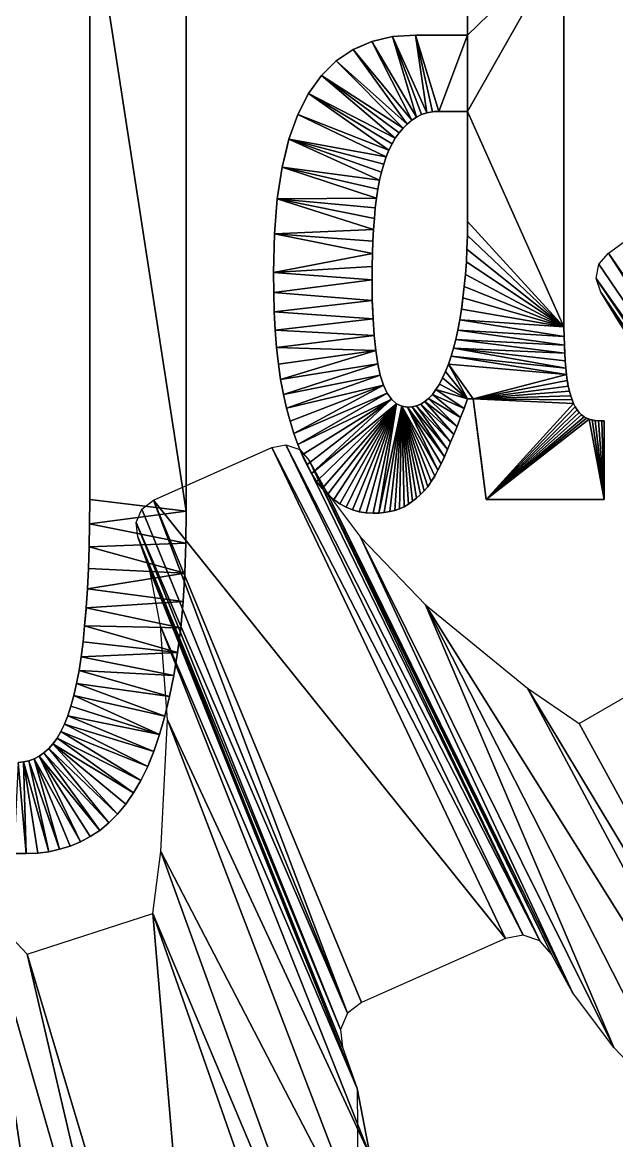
# Model space of a CAD drawing. Header units: inches. Extents: x 62 to 1153, y 3 to 780.
# Drawn here: x 101.18 to 105.18, y 9.23 to 16.75 of the extents above; entities that cross this region are included whole.
import ezdxf

# ---------------------------------------------------------------- set-up
doc = ezdxf.new("R2010")
doc.units = ezdxf.units.IN
doc.header["$MEASUREMENT"] = 0
doc.layers.add('Base', color=3, linetype='Continuous')
doc.layers.add('Main_Gear', color=4, linetype='Continuous')

msp = doc.modelspace()

# ---------------------------------------------------------------- linework, layer by layer
at = {"layer": 'Base'}
for points in [[(102.285, 18.8475, -43), (101.637, 17.6635, -43), (102.285, 13.4655, -43)], [(102.285, 13.4655, -43), (102.285, 13.4655, -44), (102.285, 18.8475, -43)], [(102.285, 18.8475, -44), (102.285, 18.8475, -43), (102.285, 13.4655, -44)], [(101.637, 13.5445, -43), (102.285, 13.4655, -43), (101.637, 17.6635, -43)], [(101.637, 17.6635, -44), (101.637, 13.5445, -43), (101.637, 17.6635, -43)], [(101.637, 17.6635, -44), (101.637, 13.5445, -44), (101.637, 13.5445, -43)], [(104.178, 17.3035, -43), (104.178, 16.6655, -43), (104.826, 17.2935, -43)], [(104.178, 17.3035, -44), (104.178, 16.6655, -44), (104.178, 16.6655, -43)], [(104.178, 16.6655, -43), (104.178, 17.3035, -43), (104.178, 17.3035, -44)], [(104.178, 16.1525, -43), (104.826, 17.2935, -43), (104.178, 16.6655, -43)], [(104.826, 17.2935, -43), (104.178, 16.1525, -43), (104.826, 14.7035, -43)], [(104.826, 17.2935, -44), (104.826, 17.2935, -43), (104.826, 14.7035, -44)], [(104.826, 14.7035, -43), (104.826, 14.7035, -44), (104.826, 17.2935, -43)], [(103.535, 16.6225, -43), (103.408, 16.5675, -43), (103.802, 16.0935, -43)], [(103.535, 16.6225, -43), (103.443, 16.5826, -44), (103.408, 16.5675, -43)], [(103.535, 16.6225, -43), (103.535, 16.6225, -44), (103.443, 16.5826, -44)], [(103.674, 16.6555, -43), (103.535, 16.6225, -43), (103.834, 16.1145, -43)], [(103.535, 16.6225, -44), (103.535, 16.6225, -43), (103.674, 16.6555, -43)], [(103.535, 16.6225, -44), (103.674, 16.6555, -43), (103.674, 16.6555, -44)], [(103.802, 16.0935, -43), (103.834, 16.1145, -43), (103.535, 16.6225, -43)], [(103.828, 16.6655, -43), (103.674, 16.6555, -43), (103.905, 16.1435, -43)], [(103.674, 16.6555, -44), (103.674, 16.6555, -43), (103.828, 16.6655, -43)], [(103.674, 16.6555, -44), (103.828, 16.6655, -43), (103.828, 16.6655, -44)], [(103.868, 16.1315, -43), (103.905, 16.1435, -43), (103.674, 16.6555, -43)], [(103.834, 16.1145, -43), (103.868, 16.1315, -43), (103.674, 16.6555, -43)], [(103.943, 16.1505, -43), (103.828, 16.6655, -43), (103.905, 16.1435, -43)], [(103.828, 16.6655, -43), (103.984, 16.1525, -43), (104.178, 16.6655, -43)], [(103.984, 16.1525, -43), (103.828, 16.6655, -43), (103.943, 16.1505, -43)], [(103.828, 16.6655, -44), (103.828, 16.6655, -43), (104.178, 16.6655, -44)], [(103.828, 16.6655, -43), (104.178, 16.6655, -43), (104.178, 16.6655, -44)], [(104.178, 16.1525, -43), (104.178, 16.6655, -43), (103.984, 16.1525, -43)], [(103.408, 16.5675, -43), (103.295, 16.4915, -43), (103.772, 16.0675, -43)], [(103.295, 16.4915, -44), (103.295, 16.4915, -43), (103.408, 16.5675, -43)], [(103.295, 16.4915, -44), (103.408, 16.5675, -43), (103.408, 16.5675, -44)], [(103.408, 16.5675, -44), (103.408, 16.5675, -43), (103.443, 16.5826, -44)], [(103.772, 16.0675, -43), (103.802, 16.0935, -43), (103.408, 16.5675, -43)], [(103.295, 16.4915, -43), (103.195, 16.3935, -43), (103.744, 16.0395, -43)], [(103.195, 16.3935, -44), (103.195, 16.3935, -43), (103.295, 16.4915, -43)], [(103.195, 16.3935, -44), (103.295, 16.4915, -43), (103.295, 16.4915, -44)], [(103.744, 16.0395, -43), (103.772, 16.0675, -43), (103.295, 16.4915, -43)], [(103.195, 16.3935, -43), (103.109, 16.2735, -43), (103.692, 15.9725, -43)], [(103.195, 16.3935, -44), (103.109, 16.2735, -44), (103.109, 16.2735, -43)], [(103.195, 16.3935, -44), (103.109, 16.2735, -43), (103.195, 16.3935, -43)], [(103.717, 16.0075, -43), (103.744, 16.0395, -43), (103.195, 16.3935, -43)], [(103.692, 15.9725, -43), (103.717, 16.0075, -43), (103.195, 16.3935, -43)], [(103.109, 16.2735, -43), (103.036, 16.1315, -43), (103.649, 15.8925, -43)], [(103.109, 16.2735, -44), (103.036, 16.1315, -44), (103.036, 16.1315, -43)], [(103.109, 16.2735, -44), (103.036, 16.1315, -43), (103.109, 16.2735, -43)], [(103.67, 15.9345, -43), (103.692, 15.9725, -43), (103.109, 16.2735, -43)], [(103.649, 15.8925, -43), (103.67, 15.9345, -43), (103.109, 16.2735, -43)], [(103.036, 16.1315, -43), (102.977, 15.9655, -43), (103.631, 15.8465, -43)], [(103.036, 16.1315, -44), (102.977, 15.9655, -44), (102.977, 15.9655, -43)], [(103.036, 16.1315, -44), (102.977, 15.9655, -43), (103.036, 16.1315, -43)], [(103.631, 15.8465, -43), (103.649, 15.8925, -43), (103.036, 16.1315, -43)], [(103.772, 16.0675, -44), (103.802, 16.0935, -44), (103.802, 16.0935, -43)], [(103.772, 16.0675, -44), (103.802, 16.0935, -43), (103.772, 16.0675, -43)], [(103.802, 16.0935, -44), (103.834, 16.1145, -44), (103.834, 16.1145, -43)], [(103.802, 16.0935, -44), (103.834, 16.1145, -43), (103.802, 16.0935, -43)], [(103.834, 16.1145, -44), (103.868, 16.1315, -44), (103.868, 16.1315, -43)], [(103.834, 16.1145, -44), (103.868, 16.1315, -43), (103.834, 16.1145, -43)], [(103.868, 16.1315, -44), (103.905, 16.1435, -44), (103.905, 16.1435, -43)], [(103.868, 16.1315, -44), (103.905, 16.1435, -43), (103.868, 16.1315, -43)], [(103.905, 16.1435, -44), (103.943, 16.1505, -44), (103.943, 16.1505, -43)], [(103.905, 16.1435, -44), (103.943, 16.1505, -43), (103.905, 16.1435, -43)], [(103.984, 16.1525, -43), (103.943, 16.1505, -43), (103.955, 16.1511, -44)], [(103.943, 16.1505, -44), (103.955, 16.1511, -44), (103.943, 16.1505, -43)], [(103.955, 16.1511, -44), (103.984, 16.1525, -44), (103.984, 16.1525, -43)], [(103.984, 16.1525, -44), (104.178, 16.1525, -44), (104.178, 16.1525, -43)], [(103.984, 16.1525, -44), (104.178, 16.1525, -43), (103.984, 16.1525, -43)], [(104.178, 15.4115, -43), (104.826, 14.7035, -43), (104.178, 16.1525, -43)], [(104.178, 16.1525, -44), (104.178, 15.4115, -44), (104.178, 15.4115, -43)], [(104.178, 16.1525, -44), (104.178, 15.4115, -43), (104.178, 16.1525, -43)], [(103.744, 16.0395, -44), (103.744, 16.0395, -43), (103.717, 16.0075, -43)], [(103.744, 16.0395, -44), (103.717, 16.0075, -43), (103.717, 16.0075, -44)], [(103.744, 16.0395, -44), (103.772, 16.0675, -44), (103.772, 16.0675, -43)], [(103.744, 16.0395, -44), (103.772, 16.0675, -43), (103.744, 16.0395, -43)], [(102.977, 15.9655, -43), (102.931, 15.7765, -43), (103.586, 15.6895, -43)], [(102.9551, 15.8755, -44), (102.931, 15.7765, -43), (102.977, 15.9655, -43)], [(102.977, 15.9655, -44), (102.9551, 15.8755, -44), (102.977, 15.9655, -43)], [(103.614, 15.7975, -43), (103.631, 15.8465, -43), (102.977, 15.9655, -43)], [(103.6, 15.7445, -43), (103.614, 15.7975, -43), (102.977, 15.9655, -43)], [(103.586, 15.6895, -43), (103.6, 15.7445, -43), (102.977, 15.9655, -43)], [(103.692, 15.9725, -44), (103.692, 15.9725, -43), (103.67, 15.9345, -43)], [(103.692, 15.9725, -44), (103.67, 15.9345, -43), (103.67, 15.9345, -44)], [(103.717, 16.0075, -44), (103.717, 16.0075, -43), (103.692, 15.9725, -43)], [(103.717, 16.0075, -44), (103.692, 15.9725, -43), (103.692, 15.9725, -44)], [(102.9551, 15.8755, -44), (102.931, 15.7765, -44), (102.931, 15.7765, -43)], [(103.649, 15.8925, -43), (103.631, 15.8465, -43), (103.6424, 15.8755, -44)], [(103.631, 15.8465, -44), (103.6424, 15.8755, -44), (103.631, 15.8465, -43)], [(103.649, 15.8925, -44), (103.649, 15.8925, -43), (103.6424, 15.8755, -44)], [(103.67, 15.9345, -44), (103.67, 15.9345, -43), (103.649, 15.8925, -43)], [(103.67, 15.9345, -44), (103.649, 15.8925, -43), (103.649, 15.8925, -44)], [(103.614, 15.7975, -44), (103.614, 15.7975, -43), (103.6, 15.7445, -43)], [(103.614, 15.7975, -44), (103.6, 15.7445, -43), (103.6, 15.7445, -44)], [(103.631, 15.8465, -44), (103.631, 15.8465, -43), (103.614, 15.7975, -43)], [(103.631, 15.8465, -44), (103.614, 15.7975, -43), (103.614, 15.7975, -44)], [(102.931, 15.7765, -43), (102.898, 15.5645, -43), (103.565, 15.5695, -43)], [(102.931, 15.7765, -44), (102.898, 15.5645, -44), (102.898, 15.5645, -43)], [(102.931, 15.7765, -44), (102.898, 15.5645, -43), (102.931, 15.7765, -43)], [(103.565, 15.5695, -43), (103.575, 15.6305, -43), (102.931, 15.7765, -43)], [(103.575, 15.6305, -43), (103.586, 15.6895, -43), (102.931, 15.7765, -43)], [(103.6, 15.7445, -44), (103.6, 15.7445, -43), (103.586, 15.6895, -43)], [(103.6, 15.7445, -44), (103.586, 15.6895, -43), (103.586, 15.6895, -44)], [(103.586, 15.6895, -44), (103.586, 15.6895, -43), (103.575, 15.6305, -43)], [(103.586, 15.6895, -44), (103.575, 15.6305, -43), (103.575, 15.6305, -44)], [(102.898, 15.5645, -43), (102.879, 15.3285, -43), (103.545, 15.3585, -43)], [(102.898, 15.5645, -44), (102.879, 15.3285, -44), (102.879, 15.3285, -43)], [(102.898, 15.5645, -44), (102.879, 15.3285, -43), (102.898, 15.5645, -43)], [(103.557, 15.5045, -43), (103.565, 15.5695, -43), (102.898, 15.5645, -43)], [(103.551, 15.4335, -43), (103.557, 15.5045, -43), (102.898, 15.5645, -43)], [(103.545, 15.3585, -43), (103.551, 15.4335, -43), (102.898, 15.5645, -43)], [(103.565, 15.5695, -44), (103.565, 15.5695, -43), (103.557, 15.5045, -43)], [(103.565, 15.5695, -44), (103.557, 15.5045, -43), (103.557, 15.5045, -44)], [(103.575, 15.6305, -44), (103.575, 15.6305, -43), (103.565, 15.5695, -43)], [(103.575, 15.6305, -44), (103.565, 15.5695, -43), (103.565, 15.5695, -44)], [(103.557, 15.5045, -44), (103.557, 15.5045, -43), (103.551, 15.4335, -43)], [(103.557, 15.5045, -44), (103.551, 15.4335, -43), (103.551, 15.4335, -44)], [(103.551, 15.4335, -44), (103.551, 15.4335, -43), (103.545, 15.3585, -43)], [(103.551, 15.4335, -44), (103.545, 15.3585, -43), (103.545, 15.3585, -44)], [(104.177, 15.3185, -43), (104.826, 14.7035, -43), (104.178, 15.4115, -43)], [(104.178, 15.4115, -44), (104.177, 15.3185, -44), (104.177, 15.3185, -43)], [(104.178, 15.4115, -44), (104.177, 15.3185, -43), (104.178, 15.4115, -43)], [(103.541, 15.2795, -43), (103.545, 15.3585, -43), (102.879, 15.3285, -43)], [(103.545, 15.3585, -44), (103.545, 15.3585, -43), (103.541, 15.2795, -43)], [(103.545, 15.3585, -44), (103.541, 15.2795, -43), (103.541, 15.2795, -44)], [(102.879, 15.3285, -43), (102.872, 15.0695, -43), (103.538, 15.1965, -43)], [(102.879, 15.3285, -44), (102.872, 15.0695, -44), (102.872, 15.0695, -43)], [(102.879, 15.3285, -44), (102.872, 15.0695, -43), (102.879, 15.3285, -43)], [(103.538, 15.1965, -43), (103.541, 15.2795, -43), (102.879, 15.3285, -43)], [(103.541, 15.2795, -44), (103.541, 15.2795, -43), (103.538, 15.1965, -43)], [(103.541, 15.2795, -44), (103.538, 15.1965, -43), (103.538, 15.1965, -44)], [(104.177, 15.3185, -43), (104.174, 15.2275, -43), (104.826, 14.7035, -43)], [(104.177, 15.3185, -44), (104.174, 15.2275, -44), (104.174, 15.2275, -43)], [(104.177, 15.3185, -44), (104.174, 15.2275, -43), (104.177, 15.3185, -43)], [(103.536, 15.1105, -43), (103.538, 15.1965, -43), (102.872, 15.0695, -43)], [(103.538, 15.1965, -44), (103.538, 15.1965, -43), (103.536, 15.1105, -43)], [(103.538, 15.1965, -44), (103.536, 15.1105, -43), (103.536, 15.1105, -44)], [(104.174, 15.2275, -43), (104.17, 15.1405, -43), (104.826, 14.7035, -43)], [(104.174, 15.2275, -44), (104.17, 15.1405, -44), (104.17, 15.1405, -43)], [(104.174, 15.2275, -44), (104.17, 15.1405, -43), (104.174, 15.2275, -43)], [(103.536, 15.0195, -43), (103.536, 15.1105, -43), (102.872, 15.0695, -43)], [(103.536, 15.1105, -43), (103.536, 15.0195, -43), (103.536, 15.0195, -44)], [(103.536, 15.1105, -43), (103.536, 15.0195, -44), (103.536, 15.1105, -44)], [(104.17, 15.1405, -43), (104.164, 15.0565, -43), (104.826, 14.7035, -43)], [(104.17, 15.1405, -44), (104.164, 15.0565, -44), (104.164, 15.0565, -43)], [(104.17, 15.1405, -44), (104.164, 15.0565, -43), (104.17, 15.1405, -43)], [(102.872, 15.0695, -43), (102.874, 14.9345, -43), (103.536, 15.0195, -43)], [(102.872, 15.0695, -44), (102.874, 14.9345, -44), (102.874, 14.9345, -43)], [(102.872, 15.0695, -44), (102.874, 14.9345, -43), (102.872, 15.0695, -43)], [(104.164, 15.0565, -43), (104.156, 14.9755, -43), (104.826, 14.7035, -43)], [(104.164, 15.0565, -44), (104.156, 14.9755, -44), (104.156, 14.9755, -43)], [(104.164, 15.0565, -44), (104.156, 14.9755, -43), (104.164, 15.0565, -43)], [(103.537, 14.8825, -43), (103.536, 15.0195, -43), (102.874, 14.9345, -43)], [(103.536, 15.0195, -44), (103.536, 15.0195, -43), (103.537, 14.8825, -43)], [(103.536, 15.0195, -44), (103.537, 14.8825, -43), (103.537, 14.8825, -44)], [(104.156, 14.9755, -43), (104.147, 14.8985, -43), (104.826, 14.7035, -43)], [(104.156, 14.9755, -44), (104.147, 14.8985, -44), (104.147, 14.8985, -43)], [(104.156, 14.9755, -44), (104.147, 14.8985, -43), (104.156, 14.9755, -43)], [(102.874, 14.9345, -43), (102.878, 14.8055, -43), (103.537, 14.8825, -43)], [(102.874, 14.9345, -44), (102.878, 14.8055, -44), (102.878, 14.8055, -43)], [(102.874, 14.9345, -44), (102.878, 14.8055, -43), (102.874, 14.9345, -43)], [(104.147, 14.8985, -43), (104.137, 14.8225, -43), (104.826, 14.7035, -43)], [(104.137, 14.8225, -43), (104.147, 14.8985, -43), (104.1408, 14.8515, -44)], [(104.147, 14.8985, -44), (104.1408, 14.8515, -44), (104.147, 14.8985, -43)], [(103.542, 14.7585, -43), (103.537, 14.8825, -43), (102.878, 14.8055, -43)], [(103.537, 14.8825, -44), (103.537, 14.8825, -43), (103.5383, 14.8515, -44)], [(103.537, 14.8825, -43), (103.542, 14.7585, -43), (103.5383, 14.8515, -44)], [(103.542, 14.7585, -44), (103.5383, 14.8515, -44), (103.542, 14.7585, -43)], [(104.137, 14.8225, -43), (104.126, 14.7505, -43), (104.826, 14.7035, -43)], [(104.137, 14.8225, -44), (104.126, 14.7505, -44), (104.126, 14.7505, -43)], [(104.137, 14.8225, -44), (104.126, 14.7505, -43), (104.137, 14.8225, -43)], [(104.1408, 14.8515, -44), (104.137, 14.8225, -44), (104.137, 14.8225, -43)], [(102.884, 14.6825, -43), (103.542, 14.7585, -43), (102.878, 14.8055, -43)], [(102.878, 14.8055, -44), (102.884, 14.6825, -44), (102.884, 14.6825, -43)], [(102.878, 14.8055, -44), (102.884, 14.6825, -43), (102.878, 14.8055, -43)], [(103.542, 14.7585, -43), (102.884, 14.6825, -43), (103.55, 14.6455, -43)], [(103.542, 14.7585, -44), (103.542, 14.7585, -43), (103.55, 14.6455, -43)], [(103.542, 14.7585, -44), (103.55, 14.6455, -43), (103.55, 14.6455, -44)], [(104.126, 14.7505, -43), (104.113, 14.6825, -43), (104.827, 14.6405, -43)], [(104.126, 14.7505, -44), (104.113, 14.6825, -44), (104.113, 14.6825, -43)], [(104.126, 14.7505, -44), (104.113, 14.6825, -43), (104.126, 14.7505, -43)], [(104.827, 14.6405, -43), (104.826, 14.7035, -43), (104.126, 14.7505, -43)], [(102.894, 14.5655, -43), (103.55, 14.6455, -43), (102.884, 14.6825, -43)], [(102.884, 14.6825, -44), (102.894, 14.5655, -44), (102.894, 14.5655, -43)], [(102.884, 14.6825, -44), (102.894, 14.5655, -43), (102.884, 14.6825, -43)], [(104.113, 14.6825, -43), (104.099, 14.6195, -43), (104.829, 14.5815, -43)], [(104.113, 14.6825, -44), (104.099, 14.6195, -44), (104.099, 14.6195, -43)], [(104.113, 14.6825, -44), (104.099, 14.6195, -43), (104.113, 14.6825, -43)], [(104.829, 14.5815, -43), (104.827, 14.6405, -43), (104.113, 14.6825, -43)], [(104.826, 14.7035, -44), (104.826, 14.7035, -43), (104.827, 14.6405, -43)], [(104.826, 14.7035, -44), (104.827, 14.6405, -43), (104.827, 14.6405, -44)], [(103.55, 14.6455, -43), (102.894, 14.5655, -43), (103.56, 14.5445, -43)], [(103.55, 14.6455, -44), (103.55, 14.6455, -43), (103.56, 14.5445, -43)], [(103.55, 14.6455, -44), (103.56, 14.5445, -43), (103.56, 14.5445, -44)], [(104.099, 14.6195, -43), (104.084, 14.5605, -43), (104.831, 14.5265, -43)], [(104.099, 14.6195, -44), (104.084, 14.5605, -44), (104.084, 14.5605, -43)], [(104.099, 14.6195, -44), (104.084, 14.5605, -43), (104.099, 14.6195, -43)], [(104.831, 14.5265, -43), (104.829, 14.5815, -43), (104.099, 14.6195, -43)], [(104.827, 14.6405, -44), (104.827, 14.6405, -43), (104.829, 14.5815, -43)], [(104.827, 14.6405, -44), (104.829, 14.5815, -43), (104.829, 14.5815, -44)], [(102.906, 14.4545, -43), (103.56, 14.5445, -43), (102.894, 14.5655, -43)], [(102.894, 14.5655, -44), (102.906, 14.4545, -44), (102.906, 14.4545, -43)], [(102.894, 14.5655, -44), (102.906, 14.4545, -43), (102.894, 14.5655, -43)], [(102.921, 14.3495, -43), (103.56, 14.5445, -43), (102.906, 14.4545, -43)], [(103.574, 14.4555, -43), (103.56, 14.5445, -43), (102.921, 14.3495, -43)], [(103.56, 14.5445, -44), (103.56, 14.5445, -43), (103.574, 14.4555, -43)], [(103.56, 14.5445, -44), (103.574, 14.4555, -43), (103.574, 14.4555, -44)], [(104.084, 14.5605, -43), (104.067, 14.5065, -43), (104.838, 14.4275, -43)], [(104.084, 14.5605, -44), (104.067, 14.5065, -44), (104.067, 14.5065, -43)], [(104.084, 14.5605, -44), (104.067, 14.5065, -43), (104.084, 14.5605, -43)], [(104.835, 14.4755, -43), (104.831, 14.5265, -43), (104.084, 14.5605, -43)], [(104.838, 14.4275, -43), (104.835, 14.4755, -43), (104.084, 14.5605, -43)], [(104.831, 14.5265, -43), (104.8299, 14.5576, -44), (104.829, 14.5815, -43)], [(104.829, 14.5815, -44), (104.829, 14.5815, -43), (104.8299, 14.5576, -44)], [(104.831, 14.5265, -43), (104.831, 14.5265, -44), (104.8299, 14.5576, -44)], [(104.831, 14.5265, -44), (104.831, 14.5265, -43), (104.835, 14.4755, -43)], [(104.831, 14.5265, -44), (104.835, 14.4755, -43), (104.835, 14.4755, -44)], [(102.906, 14.4545, -44), (102.921, 14.3495, -44), (102.921, 14.3495, -43)], [(102.906, 14.4545, -44), (102.921, 14.3495, -43), (102.906, 14.4545, -43)], [(102.921, 14.3495, -43), (102.94, 14.2505, -43), (103.574, 14.4555, -43)], [(103.591, 14.3785, -43), (103.574, 14.4555, -43), (102.94, 14.2505, -43)], [(103.574, 14.4555, -44), (103.574, 14.4555, -43), (103.591, 14.3785, -43)], [(103.574, 14.4555, -44), (103.591, 14.3785, -43), (103.591, 14.3785, -44)], [(104.049, 14.4535, -43), (104.03, 14.4045, -43), (104.178, 14.2215, -43)], [(104.049, 14.4535, -44), (104.03, 14.4045, -44), (104.03, 14.4045, -43)], [(104.049, 14.4535, -44), (104.03, 14.4045, -43), (104.049, 14.4535, -43)], [(104.067, 14.5065, -43), (104.049, 14.4535, -43), (104.843, 14.3845, -43)], [(104.067, 14.5065, -44), (104.049, 14.4535, -44), (104.049, 14.4535, -43)], [(104.067, 14.5065, -44), (104.049, 14.4535, -43), (104.067, 14.5065, -43)], [(104.178, 14.2215, -43), (104.215, 14.2215, -43), (104.049, 14.4535, -43)], [(104.049, 14.4535, -43), (104.215, 14.2215, -43), (104.843, 14.3845, -43)], [(104.843, 14.3845, -43), (104.838, 14.4275, -43), (104.067, 14.5065, -43)], [(104.835, 14.4755, -44), (104.835, 14.4755, -43), (104.838, 14.4275, -43)], [(104.835, 14.4755, -44), (104.838, 14.4275, -43), (104.838, 14.4275, -44)], [(102.94, 14.2505, -43), (102.961, 14.1575, -43), (103.591, 14.3785, -43)], [(103.612, 14.3125, -43), (103.591, 14.3785, -43), (102.961, 14.1575, -43)], [(103.591, 14.3785, -43), (103.612, 14.3125, -43), (103.612, 14.3125, -44)], [(103.591, 14.3785, -43), (103.612, 14.3125, -44), (103.591, 14.3785, -44)], [(104.01, 14.3605, -43), (103.988, 14.3195, -43), (104.178, 14.2215, -43)], [(103.9988, 14.3395, -44), (103.988, 14.3195, -43), (104.01, 14.3605, -43)], [(104.01, 14.3605, -44), (103.9988, 14.3395, -44), (104.01, 14.3605, -43)], [(104.03, 14.4045, -43), (104.01, 14.3605, -43), (104.178, 14.2215, -43)], [(104.03, 14.4045, -44), (104.01, 14.3605, -44), (104.01, 14.3605, -43)], [(104.03, 14.4045, -44), (104.01, 14.3605, -43), (104.03, 14.4045, -43)], [(104.848, 14.3435, -43), (104.843, 14.3845, -43), (104.215, 14.2215, -43)], [(104.838, 14.4275, -44), (104.838, 14.4275, -43), (104.843, 14.3845, -43)], [(104.838, 14.4275, -44), (104.843, 14.3845, -43), (104.843, 14.3845, -44)], [(104.843, 14.3845, -44), (104.843, 14.3845, -43), (104.848, 14.3435, -43)], [(104.843, 14.3845, -44), (104.848, 14.3435, -43), (104.848, 14.3435, -44)], [(102.921, 14.3495, -44), (102.931, 14.2974, -44), (102.921, 14.3495, -43)], [(102.931, 14.2974, -44), (102.94, 14.2505, -43), (102.921, 14.3495, -43)], [(102.931, 14.2974, -44), (102.94, 14.2505, -44), (102.94, 14.2505, -43)], [(102.961, 14.1575, -43), (102.984, 14.0695, -43), (103.612, 14.3125, -43)], [(102.984, 14.0695, -43), (103.009, 13.9885, -43), (103.612, 14.3125, -43)], [(103.637, 14.2595, -43), (103.612, 14.3125, -43), (103.009, 13.9885, -43)], [(103.612, 14.3125, -44), (103.612, 14.3125, -43), (103.637, 14.2595, -43)], [(103.612, 14.3125, -44), (103.637, 14.2595, -43), (103.637, 14.2595, -44)], [(103.965, 14.2825, -43), (103.941, 14.2495, -43), (104.154, 14.1565, -43)], [(103.941, 14.2495, -43), (103.965, 14.2825, -43), (103.955, 14.2687, -44)], [(103.965, 14.2825, -44), (103.955, 14.2687, -44), (103.965, 14.2825, -43)], [(103.988, 14.3195, -43), (103.965, 14.2825, -43), (104.178, 14.2215, -43)], [(103.988, 14.3195, -44), (103.965, 14.2825, -44), (103.965, 14.2825, -43)], [(103.988, 14.3195, -44), (103.965, 14.2825, -43), (103.988, 14.3195, -43)], [(104.154, 14.1565, -43), (104.178, 14.2215, -43), (103.965, 14.2825, -43)], [(103.9988, 14.3395, -44), (103.988, 14.3195, -44), (103.988, 14.3195, -43)], [(104.855, 14.3065, -43), (104.848, 14.3435, -43), (104.215, 14.2215, -43)], [(104.863, 14.2725, -43), (104.855, 14.3065, -43), (104.215, 14.2215, -43)], [(104.848, 14.3435, -44), (104.848, 14.3435, -43), (104.8488, 14.3395, -44)], [(104.848, 14.3435, -43), (104.855, 14.3065, -43), (104.8488, 14.3395, -44)], [(104.855, 14.3065, -44), (104.8488, 14.3395, -44), (104.855, 14.3065, -43)], [(104.855, 14.3065, -44), (104.855, 14.3065, -43), (104.863, 14.2725, -43)], [(104.855, 14.3065, -44), (104.863, 14.2725, -43), (104.863, 14.2725, -44)], [(102.94, 14.2505, -44), (102.961, 14.1575, -44), (102.961, 14.1575, -43)], [(102.94, 14.2505, -44), (102.961, 14.1575, -43), (102.94, 14.2505, -43)], [(103.009, 13.9885, -43), (103.036, 13.9125, -43), (103.637, 14.2595, -43)], [(103.666, 14.2175, -43), (103.637, 14.2595, -43), (103.036, 13.9125, -43)], [(103.036, 13.9125, -43), (103.066, 13.8435, -43), (103.666, 14.2175, -43)], [(103.066, 13.8435, -43), (103.096, 13.7775, -43), (103.666, 14.2175, -43)], [(103.096, 13.7775, -43), (103.129, 13.7185, -43), (103.666, 14.2175, -43)], [(103.699, 14.1875, -43), (103.666, 14.2175, -43), (103.129, 13.7185, -43)], [(103.637, 14.2595, -44), (103.637, 14.2595, -43), (103.666, 14.2175, -43)], [(103.637, 14.2595, -44), (103.666, 14.2175, -43), (103.666, 14.2175, -44)], [(103.666, 14.2175, -44), (103.666, 14.2175, -43), (103.699, 14.1875, -43)], [(103.666, 14.2175, -44), (103.699, 14.1875, -43), (103.699, 14.1875, -44)], [(103.916, 14.2235, -43), (103.89, 14.2025, -43), (104.107, 14.0355, -43)], [(103.89, 14.2025, -44), (103.89, 14.2025, -43), (103.916, 14.2235, -43)], [(103.89, 14.2025, -44), (103.916, 14.2235, -43), (103.916, 14.2235, -44)], [(103.941, 14.2495, -43), (103.916, 14.2235, -43), (104.13, 14.0945, -43)], [(103.941, 14.2495, -44), (103.916, 14.2235, -44), (103.916, 14.2235, -43)], [(103.941, 14.2495, -44), (103.916, 14.2235, -43), (103.941, 14.2495, -43)], [(104.107, 14.0355, -43), (104.13, 14.0945, -43), (103.916, 14.2235, -43)], [(103.955, 14.2687, -44), (103.941, 14.2495, -44), (103.941, 14.2495, -43)], [(104.13, 14.0945, -43), (104.154, 14.1565, -43), (103.941, 14.2495, -43)], [(104.178, 14.2215, -44), (104.178, 14.2215, -43), (104.154, 14.1565, -43)], [(104.178, 14.2215, -44), (104.154, 14.1565, -43), (104.154, 14.1565, -44)], [(104.178, 14.2215, -44), (104.215, 14.2215, -44), (104.215, 14.2215, -43)], [(104.178, 14.2215, -43), (104.178, 14.2215, -44), (104.215, 14.2215, -43)], [(104.872, 14.2415, -43), (104.863, 14.2725, -43), (104.215, 14.2215, -43)], [(104.881, 14.2145, -43), (104.872, 14.2415, -43), (104.215, 14.2215, -43)], [(104.891, 14.1895, -43), (104.881, 14.2145, -43), (104.215, 14.2215, -43)], [(104.215, 14.2215, -43), (104.304, 13.5445, -43), (104.891, 14.1895, -43)], [(104.215, 14.2215, -44), (104.2668, 13.8275, -44), (104.215, 14.2215, -43)], [(104.2668, 13.8275, -44), (104.304, 13.5445, -43), (104.215, 14.2215, -43)], [(104.863, 14.2725, -44), (104.863, 14.2725, -43), (104.872, 14.2415, -43)], [(104.863, 14.2725, -44), (104.872, 14.2415, -43), (104.872, 14.2415, -44)], [(104.872, 14.2415, -44), (104.872, 14.2415, -43), (104.881, 14.2145, -43)], [(104.872, 14.2415, -44), (104.881, 14.2145, -43), (104.881, 14.2145, -44)], [(104.881, 14.2145, -44), (104.881, 14.2145, -43), (104.891, 14.1895, -43)], [(104.881, 14.2145, -44), (104.891, 14.1895, -43), (104.891, 14.1895, -44)], [(102.961, 14.1575, -44), (102.984, 14.0695, -44), (102.984, 14.0695, -43)], [(102.961, 14.1575, -44), (102.984, 14.0695, -43), (102.961, 14.1575, -43)], [(103.129, 13.7185, -43), (103.163, 13.6655, -43), (103.699, 14.1875, -43)], [(103.163, 13.6655, -43), (103.199, 13.6185, -43), (103.699, 14.1875, -43)], [(103.238, 13.5785, -43), (103.699, 14.1875, -43), (103.199, 13.6185, -43)], [(103.278, 13.5445, -43), (103.699, 14.1875, -43), (103.238, 13.5785, -43)], [(103.319, 13.5155, -43), (103.699, 14.1875, -43), (103.278, 13.5445, -43)], [(103.362, 13.4925, -43), (103.699, 14.1875, -43), (103.319, 13.5155, -43)], [(103.405, 13.4745, -43), (103.699, 14.1875, -43), (103.362, 13.4925, -43)], [(103.45, 13.4615, -43), (103.699, 14.1875, -43), (103.405, 13.4745, -43)], [(103.495, 13.4545, -43), (103.699, 14.1875, -43), (103.45, 13.4615, -43)], [(103.542, 13.4515, -43), (103.699, 14.1875, -43), (103.495, 13.4545, -43)], [(103.581, 13.4525, -43), (103.699, 14.1875, -43), (103.542, 13.4515, -43)], [(103.699, 14.1875, -43), (103.581, 13.4525, -43), (103.735, 14.1705, -43)], [(103.618, 13.4565, -43), (103.735, 14.1705, -43), (103.581, 13.4525, -43)], [(103.654, 13.4625, -43), (103.735, 14.1705, -43), (103.618, 13.4565, -43)], [(103.688, 13.4705, -43), (103.735, 14.1705, -43), (103.654, 13.4625, -43)], [(103.72, 13.4815, -43), (103.735, 14.1705, -43), (103.688, 13.4705, -43)], [(103.699, 14.1875, -44), (103.699, 14.1875, -43), (103.735, 14.1705, -43)], [(103.699, 14.1875, -44), (103.735, 14.1705, -43), (103.735, 14.1705, -44)], [(103.751, 13.4945, -43), (103.735, 14.1705, -43), (103.72, 13.4815, -43)], [(103.808, 13.5315, -43), (103.835, 13.5535, -43), (103.735, 14.1705, -43)], [(103.751, 13.4945, -43), (103.78, 13.5115, -43), (103.735, 14.1705, -43)], [(103.78, 13.5115, -43), (103.808, 13.5315, -43), (103.735, 14.1705, -43)], [(103.835, 13.5535, -43), (103.861, 13.5765, -43), (103.735, 14.1705, -43)], [(103.861, 13.5765, -43), (103.886, 13.6025, -43), (103.735, 14.1705, -43)], [(103.886, 13.6025, -43), (103.91, 13.6295, -43), (103.735, 14.1705, -43)], [(103.91, 13.6295, -43), (103.934, 13.6645, -43), (103.735, 14.1705, -43)], [(103.934, 13.6645, -43), (103.957, 13.7015, -43), (103.735, 14.1705, -43)], [(103.775, 14.1645, -43), (103.735, 14.1705, -43), (103.979, 13.7415, -43)], [(103.957, 13.7015, -43), (103.979, 13.7415, -43), (103.735, 14.1705, -43)], [(103.735, 14.1705, -44), (103.735, 14.1705, -43), (103.775, 14.1645, -43)], [(103.735, 14.1705, -44), (103.775, 14.1645, -43), (103.775, 14.1645, -44)], [(103.806, 14.1665, -43), (103.775, 14.1645, -43), (104.022, 13.8305, -43)], [(103.775, 14.1645, -44), (103.775, 14.1645, -43), (103.806, 14.1665, -43)], [(103.775, 14.1645, -44), (103.806, 14.1665, -43), (103.806, 14.1665, -44)], [(104.001, 13.7845, -43), (104.022, 13.8305, -43), (103.775, 14.1645, -43)], [(103.979, 13.7415, -43), (104.001, 13.7845, -43), (103.775, 14.1645, -43)], [(103.835, 14.1735, -43), (103.806, 14.1665, -43), (104.043, 13.8795, -43)], [(103.806, 14.1665, -44), (103.806, 14.1665, -43), (103.835, 14.1735, -43)], [(103.806, 14.1665, -44), (103.835, 14.1735, -43), (103.835, 14.1735, -44)], [(104.022, 13.8305, -43), (104.043, 13.8795, -43), (103.806, 14.1665, -43)], [(103.863, 14.1855, -43), (103.835, 14.1735, -43), (104.063, 13.9285, -43)], [(103.835, 14.1735, -44), (103.835, 14.1735, -43), (103.863, 14.1855, -43)], [(103.835, 14.1735, -44), (103.863, 14.1855, -43), (103.863, 14.1855, -44)], [(104.043, 13.8795, -43), (104.063, 13.9285, -43), (103.835, 14.1735, -43)], [(103.89, 14.2025, -43), (103.863, 14.1855, -43), (104.085, 13.9805, -43)], [(103.863, 14.1855, -44), (103.863, 14.1855, -43), (103.89, 14.2025, -43)], [(103.863, 14.1855, -44), (103.89, 14.2025, -43), (103.89, 14.2025, -44)], [(104.063, 13.9285, -43), (104.085, 13.9805, -43), (103.863, 14.1855, -43)], [(104.085, 13.9805, -43), (104.107, 14.0355, -43), (103.89, 14.2025, -43)], [(104.154, 14.1565, -44), (104.154, 14.1565, -43), (104.13, 14.0945, -43)], [(104.154, 14.1565, -44), (104.13, 14.0945, -43), (104.13, 14.0945, -44)], [(104.902, 14.1665, -43), (104.891, 14.1895, -43), (104.304, 13.5445, -43)], [(104.915, 14.1465, -43), (104.902, 14.1665, -43), (104.304, 13.5445, -43)], [(104.929, 14.1285, -43), (104.915, 14.1465, -43), (104.304, 13.5445, -43)], [(104.891, 14.1895, -44), (104.891, 14.1895, -43), (104.902, 14.1665, -43)], [(104.891, 14.1895, -44), (104.902, 14.1665, -43), (104.902, 14.1665, -44)], [(104.902, 14.1665, -44), (104.902, 14.1665, -43), (104.915, 14.1465, -43)], [(104.902, 14.1665, -44), (104.915, 14.1465, -43), (104.915, 14.1465, -44)], [(104.915, 14.1465, -44), (104.915, 14.1465, -43), (104.929, 14.1285, -43)], [(104.915, 14.1465, -44), (104.929, 14.1285, -43), (104.929, 14.1285, -44)], [(102.984, 14.0695, -44), (103.009, 13.9885, -44), (103.009, 13.9885, -43)], [(102.984, 14.0695, -44), (103.009, 13.9885, -43), (102.984, 14.0695, -43)], [(104.107, 14.0355, -43), (104.114, 14.0533, -44), (104.13, 14.0945, -43)], [(104.13, 14.0945, -44), (104.13, 14.0945, -43), (104.114, 14.0533, -44)], [(104.944, 14.1135, -43), (104.929, 14.1285, -43), (104.304, 13.5445, -43)], [(104.961, 14.1005, -43), (104.944, 14.1135, -43), (104.304, 13.5445, -43)], [(104.978, 14.0915, -43), (104.961, 14.1005, -43), (104.304, 13.5445, -43)], [(104.996, 14.0845, -43), (104.978, 14.0915, -43), (104.304, 13.5445, -43)], [(105.096, 13.5445, -43), (104.996, 14.0845, -43), (104.304, 13.5445, -43)], [(104.929, 14.1285, -44), (104.929, 14.1285, -43), (104.944, 14.1135, -43)], [(104.929, 14.1285, -44), (104.944, 14.1135, -43), (104.944, 14.1135, -44)], [(104.944, 14.1135, -44), (104.944, 14.1135, -43), (104.961, 14.1005, -43)], [(104.944, 14.1135, -44), (104.961, 14.1005, -43), (104.961, 14.1005, -44)], [(104.961, 14.1005, -44), (104.961, 14.1005, -43), (104.978, 14.0915, -43)], [(104.961, 14.1005, -44), (104.978, 14.0915, -43), (104.978, 14.0915, -44)], [(104.978, 14.0915, -43), (104.996, 14.0845, -43), (104.979, 14.0911, -44)], [(104.978, 14.0915, -44), (104.978, 14.0915, -43), (104.979, 14.0911, -44)], [(104.996, 14.0845, -44), (104.979, 14.0911, -44), (104.996, 14.0845, -43)], [(104.996, 14.0845, -43), (105.096, 13.5445, -43), (105.016, 14.0785, -43)], [(104.996, 14.0845, -44), (104.996, 14.0845, -43), (105.016, 14.0785, -44)], [(105.016, 14.0785, -43), (105.016, 14.0785, -44), (104.996, 14.0845, -43)], [(105.036, 14.0745, -43), (105.016, 14.0785, -43), (105.096, 13.5445, -43)], [(105.016, 14.0785, -44), (105.016, 14.0785, -43), (105.036, 14.0745, -43)], [(105.036, 14.0745, -43), (105.036, 14.0745, -44), (105.016, 14.0785, -44)], [(105.058, 14.0725, -43), (105.036, 14.0745, -43), (105.096, 13.5445, -43)], [(105.058, 14.0725, -44), (105.036, 14.0745, -44), (105.058, 14.0725, -43)], [(105.036, 14.0745, -43), (105.058, 14.0725, -43), (105.036, 14.0745, -44)], [(105.081, 14.0715, -43), (105.058, 14.0725, -43), (105.096, 13.5445, -43)], [(105.058, 14.0725, -44), (105.058, 14.0725, -43), (105.081, 14.0715, -43)], [(105.058, 14.0725, -44), (105.081, 14.0715, -43), (105.081, 14.0715, -44)], [(105.096, 13.5445, -43), (105.096, 14.0715, -43), (105.081, 14.0715, -43)], [(105.096, 14.0715, -44), (105.081, 14.0715, -43), (105.096, 14.0715, -43)], [(105.081, 14.0715, -44), (105.081, 14.0715, -43), (105.096, 14.0715, -44)], [(105.096, 14.0715, -43), (105.096, 13.5445, -44), (105.096, 14.0715, -44)], [(105.096, 13.5445, -44), (105.096, 14.0715, -43), (105.096, 13.5445, -43)], [(103.009, 13.9885, -44), (103.036, 13.9125, -44), (103.036, 13.9125, -43)], [(103.009, 13.9885, -44), (103.036, 13.9125, -43), (103.009, 13.9885, -43)], [(104.107, 14.0355, -44), (104.107, 14.0355, -43), (104.085, 13.9805, -43)], [(104.107, 14.0355, -44), (104.085, 13.9805, -43), (104.085, 13.9805, -44)], [(104.107, 14.0355, -43), (104.107, 14.0355, -44), (104.114, 14.0533, -44)], [(103.036, 13.9125, -44), (103.066, 13.8435, -44), (103.066, 13.8435, -43)], [(103.036, 13.9125, -44), (103.066, 13.8435, -43), (103.036, 13.9125, -43)], [(104.063, 13.9285, -44), (104.063, 13.9285, -43), (104.043, 13.8795, -43)], [(104.063, 13.9285, -44), (104.043, 13.8795, -43), (104.043, 13.8795, -44)], [(104.085, 13.9805, -44), (104.085, 13.9805, -43), (104.063, 13.9285, -43)], [(104.085, 13.9805, -44), (104.063, 13.9285, -43), (104.063, 13.9285, -44)], [(103.096, 13.7775, -43), (103.066, 13.8435, -43), (103.0733, 13.8275, -44)], [(103.066, 13.8435, -44), (103.0733, 13.8275, -44), (103.066, 13.8435, -43)], [(104.043, 13.8795, -44), (104.043, 13.8795, -43), (104.022, 13.8305, -43)], [(104.043, 13.8795, -44), (104.022, 13.8305, -43), (104.022, 13.8305, -44)], [(103.0733, 13.8275, -44), (103.096, 13.7775, -44), (103.096, 13.7775, -43)], [(103.096, 13.7775, -44), (103.129, 13.7185, -44), (103.129, 13.7185, -43)], [(103.096, 13.7775, -44), (103.129, 13.7185, -43), (103.096, 13.7775, -43)], [(104.001, 13.7845, -44), (104.001, 13.7845, -43), (103.979, 13.7415, -43)], [(104.001, 13.7845, -44), (103.979, 13.7415, -43), (103.979, 13.7415, -44)], [(104.022, 13.8305, -43), (104.001, 13.7845, -43), (104.0207, 13.8275, -44)], [(104.001, 13.7845, -44), (104.0207, 13.8275, -44), (104.001, 13.7845, -43)], [(104.022, 13.8305, -44), (104.022, 13.8305, -43), (104.0207, 13.8275, -44)], [(104.2668, 13.8275, -44), (104.304, 13.5445, -44), (104.304, 13.5445, -43)], [(103.129, 13.7185, -44), (103.163, 13.6655, -44), (103.163, 13.6655, -43)], [(103.129, 13.7185, -44), (103.163, 13.6655, -43), (103.129, 13.7185, -43)], [(103.934, 13.6645, -43), (103.955, 13.6983, -44), (103.957, 13.7015, -43)], [(103.934, 13.6645, -44), (103.955, 13.6983, -44), (103.934, 13.6645, -43)], [(103.957, 13.7015, -44), (103.957, 13.7015, -43), (103.955, 13.6983, -44)], [(103.979, 13.7415, -44), (103.979, 13.7415, -43), (103.957, 13.7015, -43)], [(103.979, 13.7415, -44), (103.957, 13.7015, -43), (103.957, 13.7015, -44)], [(103.163, 13.6655, -44), (103.199, 13.6185, -44), (103.199, 13.6185, -43)], [(103.163, 13.6655, -44), (103.199, 13.6185, -43), (103.163, 13.6655, -43)], [(103.199, 13.6185, -44), (103.238, 13.5785, -44), (103.238, 13.5785, -43)], [(103.199, 13.6185, -44), (103.238, 13.5785, -43), (103.199, 13.6185, -43)], [(103.91, 13.6295, -43), (103.886, 13.6025, -43), (103.886, 13.6025, -44)], [(103.91, 13.6295, -43), (103.886, 13.6025, -44), (103.91, 13.6295, -44)], [(103.91, 13.6295, -44), (103.934, 13.6645, -44), (103.934, 13.6645, -43)], [(103.91, 13.6295, -44), (103.934, 13.6645, -43), (103.91, 13.6295, -43)], [(101.637, 13.5445, -43), (101.636, 13.3795, -43), (102.285, 13.4655, -43)], [(101.637, 13.5445, -44), (101.636, 13.3795, -44), (101.636, 13.3795, -43)], [(101.637, 13.5445, -44), (101.636, 13.3795, -43), (101.637, 13.5445, -43)], [(103.238, 13.5785, -44), (103.278, 13.5445, -44), (103.278, 13.5445, -43)], [(103.238, 13.5785, -44), (103.278, 13.5445, -43), (103.238, 13.5785, -43)], [(103.278, 13.5445, -44), (103.319, 13.5155, -44), (103.319, 13.5155, -43)], [(103.278, 13.5445, -44), (103.319, 13.5155, -43), (103.278, 13.5445, -43)], [(103.78, 13.5115, -44), (103.808, 13.5315, -43), (103.78, 13.5115, -43)], [(103.808, 13.5315, -43), (103.78, 13.5115, -44), (103.808, 13.5315, -44)], [(103.808, 13.5315, -43), (103.835, 13.5535, -44), (103.835, 13.5535, -43)], [(103.808, 13.5315, -44), (103.835, 13.5535, -44), (103.808, 13.5315, -43)], [(103.861, 13.5765, -43), (103.835, 13.5535, -43), (103.861, 13.5765, -44)], [(103.835, 13.5535, -44), (103.861, 13.5765, -44), (103.835, 13.5535, -43)], [(103.861, 13.5765, -43), (103.861, 13.5765, -44), (103.886, 13.6025, -43)], [(103.886, 13.6025, -44), (103.886, 13.6025, -43), (103.861, 13.5765, -44)], [(104.304, 13.5445, -44), (105.096, 13.5445, -44), (105.096, 13.5445, -43)], [(104.304, 13.5445, -44), (105.096, 13.5445, -43), (104.304, 13.5445, -43)], [(102.285, 13.4655, -43), (101.636, 13.3795, -43), (102.283, 13.2505, -43)], [(102.285, 13.4655, -44), (102.285, 13.4655, -43), (102.283, 13.2505, -43)], [(102.285, 13.4655, -44), (102.283, 13.2505, -43), (102.283, 13.2505, -44)], [(103.319, 13.5155, -44), (103.362, 13.4925, -44), (103.362, 13.4925, -43)], [(103.319, 13.5155, -44), (103.362, 13.4925, -43), (103.319, 13.5155, -43)], [(103.362, 13.4925, -44), (103.405, 13.4745, -44), (103.405, 13.4745, -43)], [(103.362, 13.4925, -44), (103.405, 13.4745, -43), (103.362, 13.4925, -43)], [(103.443, 13.4635, -44), (103.45, 13.4615, -43), (103.405, 13.4745, -43)], [(103.405, 13.4745, -44), (103.443, 13.4635, -44), (103.405, 13.4745, -43)], [(103.443, 13.4635, -44), (103.45, 13.4615, -44), (103.45, 13.4615, -43)], [(103.495, 13.4545, -43), (103.45, 13.4615, -43), (103.495, 13.4545, -44)], [(103.45, 13.4615, -44), (103.495, 13.4545, -44), (103.45, 13.4615, -43)], [(103.618, 13.4565, -44), (103.618, 13.4565, -43), (103.581, 13.4525, -44)], [(103.581, 13.4525, -43), (103.581, 13.4525, -44), (103.618, 13.4565, -43)], [(103.618, 13.4565, -43), (103.618, 13.4565, -44), (103.654, 13.4625, -43)], [(103.654, 13.4625, -44), (103.654, 13.4625, -43), (103.618, 13.4565, -44)], [(103.654, 13.4625, -44), (103.688, 13.4705, -43), (103.654, 13.4625, -43)], [(103.654, 13.4625, -44), (103.688, 13.4705, -44), (103.688, 13.4705, -43)], [(103.72, 13.4815, -43), (103.688, 13.4705, -43), (103.699, 13.4743, -44)], [(103.688, 13.4705, -44), (103.699, 13.4743, -44), (103.688, 13.4705, -43)], [(103.699, 13.4743, -44), (103.72, 13.4815, -44), (103.72, 13.4815, -43)], [(103.72, 13.4815, -43), (103.751, 13.4945, -44), (103.751, 13.4945, -43)], [(103.72, 13.4815, -44), (103.751, 13.4945, -44), (103.72, 13.4815, -43)], [(103.751, 13.4945, -44), (103.78, 13.5115, -44), (103.751, 13.4945, -43)], [(103.78, 13.5115, -43), (103.751, 13.4945, -43), (103.78, 13.5115, -44)], [(103.495, 13.4545, -44), (103.542, 13.4515, -43), (103.495, 13.4545, -43)], [(103.542, 13.4515, -43), (103.495, 13.4545, -44), (103.542, 13.4515, -44)], [(103.542, 13.4515, -44), (103.581, 13.4525, -44), (103.542, 13.4515, -43)], [(103.581, 13.4525, -43), (103.542, 13.4515, -43), (103.581, 13.4525, -44)], [(101.636, 13.3795, -43), (101.633, 13.2245, -43), (102.283, 13.2505, -43)], [(101.636, 13.3795, -44), (101.633, 13.2245, -44), (101.633, 13.2245, -43)], [(101.636, 13.3795, -44), (101.633, 13.2245, -43), (101.636, 13.3795, -43)], [(102.276, 13.0485, -43), (102.283, 13.2505, -43), (101.633, 13.2245, -43)], [(102.283, 13.2505, -44), (102.283, 13.2505, -43), (102.276, 13.0485, -43)], [(102.283, 13.2505, -44), (102.276, 13.0485, -43), (102.276, 13.0485, -44)], [(101.633, 13.2245, -43), (101.629, 13.0795, -43), (102.276, 13.0485, -43)], [(101.633, 13.2245, -44), (101.629, 13.0795, -44), (101.629, 13.0795, -43)], [(101.633, 13.2245, -44), (101.629, 13.0795, -43), (101.633, 13.2245, -43)], [(101.629, 13.0795, -43), (101.622, 12.9425, -43), (102.276, 13.0485, -43)], [(101.629, 13.0795, -44), (101.622, 12.9425, -44), (101.622, 12.9425, -43)], [(101.629, 13.0795, -44), (101.622, 12.9425, -43), (101.629, 13.0795, -43)], [(102.265, 12.8585, -43), (102.276, 13.0485, -43), (101.622, 12.9425, -43)], [(102.276, 13.0485, -44), (102.276, 13.0485, -43), (102.265, 12.8585, -43)], [(102.276, 13.0485, -44), (102.265, 12.8585, -43), (102.265, 12.8585, -44)], [(101.622, 12.9425, -43), (101.614, 12.8145, -43), (102.265, 12.8585, -43)], [(101.622, 12.9425, -44), (101.614, 12.8145, -44), (101.614, 12.8145, -43)], [(101.622, 12.9425, -44), (101.614, 12.8145, -43), (101.622, 12.9425, -43)], [(102.249, 12.6805, -43), (102.265, 12.8585, -43), (101.614, 12.8145, -43)], [(102.265, 12.8585, -44), (102.265, 12.8585, -43), (102.249, 12.6805, -43)], [(102.265, 12.8585, -44), (102.249, 12.6805, -43), (102.249, 12.6805, -44)], [(101.614, 12.8145, -43), (101.603, 12.6955, -43), (102.249, 12.6805, -43)], [(101.613, 12.8035, -44), (101.603, 12.6955, -43), (101.614, 12.8145, -43)], [(101.613, 12.8035, -44), (101.603, 12.6955, -44), (101.603, 12.6955, -43)], [(101.614, 12.8145, -44), (101.613, 12.8035, -44), (101.614, 12.8145, -43)], [(101.603, 12.6955, -43), (101.592, 12.5875, -43), (102.228, 12.5145, -43)], [(101.603, 12.6955, -44), (101.592, 12.5875, -44), (101.592, 12.5875, -43)], [(101.603, 12.6955, -44), (101.592, 12.5875, -43), (101.603, 12.6955, -43)], [(102.228, 12.5145, -43), (102.249, 12.6805, -43), (101.603, 12.6955, -43)], [(102.249, 12.6805, -44), (102.249, 12.6805, -43), (102.228, 12.5145, -43)], [(102.249, 12.6805, -44), (102.228, 12.5145, -43), (102.228, 12.5145, -44)], [(101.592, 12.5875, -43), (101.579, 12.4865, -43), (102.228, 12.5145, -43)], [(101.592, 12.5875, -44), (101.579, 12.4865, -44), (101.579, 12.4865, -43)], [(101.592, 12.5875, -44), (101.579, 12.4865, -43), (101.592, 12.5875, -43)], [(101.579, 12.4865, -43), (101.565, 12.3935, -43), (102.202, 12.3605, -43)], [(101.579, 12.4865, -44), (101.565, 12.3935, -44), (101.565, 12.3935, -43)], [(101.579, 12.4865, -44), (101.565, 12.3935, -43), (101.579, 12.4865, -43)], [(102.202, 12.3605, -43), (102.228, 12.5145, -43), (101.579, 12.4865, -43)], [(102.228, 12.5145, -44), (102.228, 12.5145, -43), (102.202, 12.3605, -43)], [(102.228, 12.5145, -44), (102.202, 12.3605, -43), (102.202, 12.3605, -44)], [(101.565, 12.3935, -43), (101.549, 12.3065, -43), (102.174, 12.2185, -43)], [(101.565, 12.3935, -44), (101.549, 12.3065, -44), (101.549, 12.3065, -43)], [(101.565, 12.3935, -44), (101.549, 12.3065, -43), (101.565, 12.3935, -43)], [(102.174, 12.2185, -43), (102.202, 12.3605, -43), (101.565, 12.3935, -43)], [(102.202, 12.3605, -44), (102.202, 12.3605, -43), (102.174, 12.2185, -43)], [(102.202, 12.3605, -44), (102.174, 12.2185, -43), (102.174, 12.2185, -44)], [(101.549, 12.3065, -43), (101.531, 12.2265, -43), (102.142, 12.0865, -43)], [(101.549, 12.3065, -44), (101.531, 12.2265, -44), (101.531, 12.2265, -43)], [(101.549, 12.3065, -44), (101.531, 12.2265, -43), (101.549, 12.3065, -43)], [(102.142, 12.0865, -43), (102.174, 12.2185, -43), (101.549, 12.3065, -43)], [(101.531, 12.2265, -43), (101.511, 12.1545, -43), (102.107, 11.9635, -43)], [(101.531, 12.2265, -44), (101.511, 12.1545, -44), (101.511, 12.1545, -43)], [(101.531, 12.2265, -44), (101.511, 12.1545, -43), (101.531, 12.2265, -43)], [(102.107, 11.9635, -43), (102.142, 12.0865, -43), (101.531, 12.2265, -43)], [(102.174, 12.2185, -44), (102.174, 12.2185, -43), (102.142, 12.0865, -43)], [(102.174, 12.2185, -44), (102.142, 12.0865, -43), (102.142, 12.0865, -44)], [(101.511, 12.1545, -43), (101.49, 12.0905, -43), (102.107, 11.9635, -43)], [(101.511, 12.1545, -44), (101.49, 12.0905, -44), (101.49, 12.0905, -43)], [(101.511, 12.1545, -44), (101.49, 12.0905, -43), (101.511, 12.1545, -43)], [(101.467, 12.0335, -43), (101.443, 11.9835, -43), (102.027, 11.7485, -43)], [(101.467, 12.0335, -44), (101.443, 11.9835, -44), (101.443, 11.9835, -43)], [(101.467, 12.0335, -44), (101.443, 11.9835, -43), (101.467, 12.0335, -43)], [(101.49, 12.0905, -43), (101.467, 12.0335, -43), (102.069, 11.8505, -43)], [(101.49, 12.0905, -44), (101.467, 12.0335, -44), (101.467, 12.0335, -43)], [(101.49, 12.0905, -44), (101.467, 12.0335, -43), (101.49, 12.0905, -43)], [(102.027, 11.7485, -43), (102.069, 11.8505, -43), (101.467, 12.0335, -43)], [(102.069, 11.8505, -43), (102.107, 11.9635, -43), (101.49, 12.0905, -43)], [(102.142, 12.0865, -44), (102.142, 12.0865, -43), (102.107, 11.9635, -43)], [(102.142, 12.0865, -44), (102.107, 11.9635, -43), (102.107, 11.9635, -44)], [(101.443, 11.9835, -43), (101.417, 11.9385, -43), (101.981, 11.6555, -43)], [(101.443, 11.9835, -44), (101.417, 11.9385, -44), (101.417, 11.9385, -43)], [(101.443, 11.9835, -44), (101.417, 11.9385, -43), (101.443, 11.9835, -43)], [(101.981, 11.6555, -43), (102.027, 11.7485, -43), (101.443, 11.9835, -43)], [(102.107, 11.9635, -44), (102.107, 11.9635, -43), (102.069, 11.8505, -43)], [(102.107, 11.9635, -44), (102.069, 11.8505, -43), (102.069, 11.8505, -44)], [(101.824, 11.4285, -43), (101.39, 11.9005, -43), (101.361, 11.8695, -43)], [(101.39, 11.9005, -44), (101.361, 11.8695, -44), (101.361, 11.8695, -43)], [(101.39, 11.9005, -44), (101.361, 11.8695, -43), (101.39, 11.9005, -43)], [(101.417, 11.9385, -43), (101.39, 11.9005, -43), (101.932, 11.5715, -43)], [(101.39, 11.9005, -43), (101.417, 11.9385, -43), (101.395, 11.9075, -44)], [(101.395, 11.9075, -44), (101.39, 11.9005, -44), (101.39, 11.9005, -43)], [(101.824, 11.4285, -43), (101.879, 11.4965, -43), (101.39, 11.9005, -43)], [(101.879, 11.4965, -43), (101.932, 11.5715, -43), (101.39, 11.9005, -43)], [(101.417, 11.9385, -44), (101.395, 11.9075, -44), (101.417, 11.9385, -43)], [(101.932, 11.5715, -43), (101.981, 11.6555, -43), (101.417, 11.9385, -43)], [(101.263, 11.7995, -43), (101.574, 11.2425, -43), (101.297, 11.8175, -43)], [(101.263, 11.7995, -44), (101.263, 11.7995, -43), (101.297, 11.8175, -43)], [(101.263, 11.7995, -44), (101.297, 11.8175, -43), (101.297, 11.8175, -44)], [(101.297, 11.8175, -43), (101.704, 11.3195, -43), (101.329, 11.8405, -43)], [(101.297, 11.8175, -44), (101.297, 11.8175, -43), (101.329, 11.8405, -43)], [(101.297, 11.8175, -44), (101.329, 11.8405, -43), (101.329, 11.8405, -44)], [(101.64, 11.2775, -43), (101.297, 11.8175, -43), (101.574, 11.2425, -43)], [(101.704, 11.3195, -43), (101.297, 11.8175, -43), (101.64, 11.2775, -43)], [(101.329, 11.8405, -43), (101.766, 11.3705, -43), (101.361, 11.8695, -43)], [(101.329, 11.8405, -44), (101.329, 11.8405, -43), (101.361, 11.8695, -43)], [(101.329, 11.8405, -44), (101.361, 11.8695, -43), (101.361, 11.8695, -44)], [(101.766, 11.3705, -43), (101.329, 11.8405, -43), (101.704, 11.3195, -43)], [(101.824, 11.4285, -43), (101.361, 11.8695, -43), (101.766, 11.3705, -43)], [(102.069, 11.8505, -43), (102.027, 11.7485, -43), (102.0398, 11.7795, -44)], [(102.069, 11.8505, -44), (102.069, 11.8505, -43), (102.0398, 11.7795, -44)], [(101.21, 11.1635, -43), (101.155, 11.7765, -43), (101.127, 11.1635, -43)], [(101.21, 11.1635, -43), (101.192, 11.7795, -43), (101.155, 11.7765, -43)], [(101.155, 11.7765, -44), (101.155, 11.7765, -43), (101.192, 11.7795, -43)], [(101.155, 11.7765, -44), (101.192, 11.7795, -43), (101.192, 11.7795, -44)], [(101.228, 11.7865, -43), (101.192, 11.7795, -43), (101.362, 11.1765, -43)], [(101.192, 11.7795, -43), (101.228, 11.7865, -43), (101.228, 11.7865, -44)], [(101.192, 11.7795, -43), (101.228, 11.7865, -44), (101.192, 11.7795, -44)], [(101.21, 11.1635, -43), (101.287, 11.1665, -43), (101.192, 11.7795, -43)], [(101.287, 11.1665, -43), (101.362, 11.1765, -43), (101.192, 11.7795, -43)], [(101.263, 11.7995, -43), (101.228, 11.7865, -43), (101.434, 11.1925, -43)], [(101.228, 11.7865, -44), (101.228, 11.7865, -43), (101.263, 11.7995, -43)], [(101.228, 11.7865, -44), (101.263, 11.7995, -43), (101.263, 11.7995, -44)], [(101.362, 11.1765, -43), (101.434, 11.1925, -43), (101.228, 11.7865, -43)], [(101.505, 11.2145, -43), (101.263, 11.7995, -43), (101.434, 11.1925, -43)], [(101.574, 11.2425, -43), (101.263, 11.7995, -43), (101.505, 11.2145, -43)], [(102.027, 11.7485, -44), (102.027, 11.7485, -43), (101.981, 11.6555, -43)], [(102.027, 11.7485, -44), (101.981, 11.6555, -43), (101.981, 11.6555, -44)], [(102.027, 11.7485, -44), (102.0398, 11.7795, -44), (102.027, 11.7485, -43)], [(101.981, 11.6555, -44), (101.981, 11.6555, -43), (101.932, 11.5715, -43)], [(101.981, 11.6555, -44), (101.932, 11.5715, -43), (101.932, 11.5715, -44)], [(101.932, 11.5715, -43), (101.879, 11.4965, -43), (101.907, 11.5361, -44)], [(101.879, 11.4965, -44), (101.907, 11.5361, -44), (101.879, 11.4965, -43)], [(101.932, 11.5715, -44), (101.932, 11.5715, -43), (101.907, 11.5361, -44)], [(101.766, 11.3705, -44), (101.824, 11.4285, -44), (101.824, 11.4285, -43)], [(101.766, 11.3705, -44), (101.824, 11.4285, -43), (101.766, 11.3705, -43)], [(101.879, 11.4965, -44), (101.879, 11.4965, -43), (101.824, 11.4285, -43)], [(101.879, 11.4965, -44), (101.824, 11.4285, -43), (101.824, 11.4285, -44)], [(101.704, 11.3195, -44), (101.766, 11.3705, -44), (101.766, 11.3705, -43)], [(101.704, 11.3195, -44), (101.766, 11.3705, -43), (101.704, 11.3195, -43)], [(101.574, 11.2425, -44), (101.64, 11.2775, -44), (101.64, 11.2775, -43)], [(101.574, 11.2425, -44), (101.64, 11.2775, -43), (101.574, 11.2425, -43)], [(101.64, 11.2775, -44), (101.704, 11.3195, -44), (101.704, 11.3195, -43)], [(101.64, 11.2775, -44), (101.704, 11.3195, -43), (101.64, 11.2775, -43)], [(101.434, 11.1925, -44), (101.505, 11.2145, -44), (101.505, 11.2145, -43)], [(101.434, 11.1925, -44), (101.505, 11.2145, -43), (101.434, 11.1925, -43)], [(101.505, 11.2145, -44), (101.574, 11.2425, -44), (101.574, 11.2425, -43)], [(101.505, 11.2145, -44), (101.574, 11.2425, -43), (101.505, 11.2145, -43)], [(101.127, 11.1635, -43), (101.127, 11.1635, -44), (101.21, 11.1635, -44)], [(101.127, 11.1635, -43), (101.21, 11.1635, -44), (101.21, 11.1635, -43)], [(101.21, 11.1635, -43), (101.21, 11.1635, -44), (101.287, 11.1665, -44)], [(101.21, 11.1635, -43), (101.287, 11.1665, -44), (101.287, 11.1665, -43)], [(101.287, 11.1665, -44), (101.362, 11.1765, -44), (101.362, 11.1765, -43)], [(101.287, 11.1665, -44), (101.362, 11.1765, -43), (101.287, 11.1665, -43)], [(101.362, 11.1765, -44), (101.434, 11.1925, -44), (101.434, 11.1925, -43)], [(101.362, 11.1765, -44), (101.434, 11.1925, -43), (101.362, 11.1765, -43)]]:
    msp.add_3dface(points, dxfattribs=at)
at = {"layer": 'Main_Gear'}
for points in [[(105.8287, 15.7106, -11.4682), (107.1955, 12.1877, -7.4682), (105.1252, 15.1996, -11.4682)], [(105.1252, 15.1996, -11.4682), (107.1171, 12.0979, -7.4682), (105.0609, 15.126, -11.4682)], [(107.1171, 12.0979, -7.4682), (105.1252, 15.1996, -11.4682), (107.1955, 12.1877, -7.4682)], [(107.1171, 12.0979, -7.4682), (105.042, 15.0301, -11.4682), (105.0609, 15.126, -11.4682)], [(107.0941, 11.981, -7.4682), (105.0736, 14.9376, -11.4682), (105.042, 15.0301, -11.4682)], [(105.042, 15.0301, -11.4682), (107.1171, 12.0979, -7.4682), (107.0941, 11.981, -7.4682)], [(105.0736, 14.9376, -11.4682), (107.0941, 11.981, -7.4682), (107.1326, 11.8682, -7.4682)], [(107.1326, 11.8682, -7.4682), (105.1992, 14.7319, -11.4682), (105.0736, 14.9376, -11.4682)], [(104.5509, 10.6164, -7.4682), (102.8608, 13.8922, -11.4682), (102.9566, 13.9111, -11.4682)], [(104.6637, 10.5778, -7.4682), (102.9566, 13.9111, -11.4682), (103.0491, 13.8795, -11.4682)], [(102.9566, 13.9111, -11.4682), (104.6637, 10.5778, -7.4682), (104.5509, 10.6164, -7.4682)], [(104.434, 10.5933, -7.4682), (102.0664, 13.5385, -11.4682), (102.8608, 13.8922, -11.4682)], [(102.8608, 13.8922, -11.4682), (104.5509, 10.6164, -7.4682), (104.434, 10.5933, -7.4682)], [(103.1135, 13.8059, -11.4682), (104.6637, 10.5778, -7.4682), (103.0491, 13.8795, -11.4682)], [(104.6637, 10.5778, -7.4682), (103.1135, 13.8059, -11.4682), (104.7421, 10.4881, -7.4682)], [(103.2288, 13.5943, -11.4682), (104.7421, 10.4881, -7.4682), (103.1135, 13.8059, -11.4682)], [(102.0664, 13.5385, -11.4682), (103.3699, 10.0905, -7.4682), (101.9882, 13.4799, -11.4682)], [(103.3699, 10.0905, -7.4682), (102.0664, 13.5385, -11.4682), (103.4653, 10.162, -7.4682)], [(102.0664, 13.5385, -11.4682), (104.434, 10.5933, -7.4682), (103.4653, 10.162, -7.4682)], [(103.4573, 13.2915, -11.4682), (104.8828, 10.23, -7.4682), (103.2288, 13.5943, -11.4682)], [(104.7421, 10.4881, -7.4682), (103.2288, 13.5943, -11.4682), (104.8828, 10.23, -7.4682)], [(103.3699, 10.0905, -7.4682), (101.9498, 13.39, -11.4682), (101.9882, 13.4799, -11.4682)], [(103.323, 9.9809, -7.4682), (101.9615, 13.293, -11.4682), (101.9498, 13.39, -11.4682)], [(101.9498, 13.39, -11.4682), (103.3699, 10.0905, -7.4682), (103.323, 9.9809, -7.4682)], [(103.3373, 9.8626, -7.4682), (102.0415, 13.0657, -11.4682), (101.9615, 13.293, -11.4682)], [(101.9615, 13.293, -11.4682), (103.323, 9.9809, -7.4682), (103.3373, 9.8626, -7.4682)], [(104.8828, 10.23, -7.4682), (103.4573, 13.2915, -11.4682), (105.1614, 9.8608, -7.4682)], [(103.8954, 12.8358, -11.4682), (105.1614, 9.8608, -7.4682), (103.4573, 13.2915, -11.4682)], [(102.0415, 13.0657, -11.4682), (103.3373, 9.8626, -7.4682), (103.4349, 9.5854, -7.4682)], [(103.4349, 9.5854, -7.4682), (102.1137, 12.6933, -11.4682), (102.0415, 13.0657, -11.4682)], [(105.1614, 9.8608, -7.4682), (103.8954, 12.8358, -11.4682), (105.6958, 9.3051, -7.4682)], [(106.5324, 8.6231, -7.4682), (103.8954, 12.8358, -11.4682), (104.5814, 12.2766, -11.4682)], [(103.8954, 12.8358, -11.4682), (106.5324, 8.6231, -7.4682), (105.6958, 9.3051, -7.4682)], [(103.5229, 9.1313, -7.4682), (102.1591, 12.0627, -11.4682), (102.1137, 12.6933, -11.4682)], [(102.1137, 12.6933, -11.4682), (103.4349, 9.5854, -7.4682), (103.5229, 9.1313, -7.4682)], [(105.6967, 12.4818, -11.4682), (106.9559, 8.3326, -7.4682), (104.9287, 12.0384, -11.4682)], [(106.9559, 8.3326, -7.4682), (104.5814, 12.2766, -11.4682), (104.9287, 12.0384, -11.4682)], [(104.5814, 12.2766, -11.4682), (106.9559, 8.3326, -7.4682), (106.5324, 8.6231, -7.4682)], [(103.5783, 8.3623, -7.4682), (102.1157, 11.1787, -11.4682), (102.1591, 12.0627, -11.4682)], [(102.1591, 12.0627, -11.4682), (103.5229, 9.1313, -7.4682), (103.5783, 8.3623, -7.4682)], [(100.9918, 8.3089, -7.4682), (100.3721, 11.4821, -11.4682), (101.399, 7.6542, -7.4682)], [(100.9268, 10.7925, -11.4682), (101.399, 7.6542, -7.4682), (100.3721, 11.4821, -11.4682)], [(103.5253, 7.2843, -7.4682), (102.0603, 10.7613, -11.4682), (102.1157, 11.1787, -11.4682)], [(102.1157, 11.1787, -11.4682), (103.5783, 8.3623, -7.4682), (103.5253, 7.2843, -7.4682)], [(101.217, 10.4873, -11.4682), (102.0755, 6.8132, -7.4682), (100.9268, 10.7925, -11.4682)], [(101.399, 7.6542, -7.4682), (100.9268, 10.7925, -11.4682), (102.0755, 6.8132, -7.4682)], [(102.0603, 10.7613, -11.4682), (102.4293, 6.441, -7.4682), (101.217, 10.4873, -11.4682)], [(102.0603, 10.7613, -11.4682), (103.5253, 7.2843, -7.4682), (103.4578, 6.7752, -7.4682)], [(102.4293, 6.441, -7.4682), (102.0603, 10.7613, -11.4682), (103.4578, 6.7752, -7.4682)], [(102.0755, 6.8132, -7.4682), (101.217, 10.4873, -11.4682), (102.4293, 6.441, -7.4682)], [(103.4578, 6.7752, -7.4682), (103.5229, 9.1313, -7.4682), (103.4349, 9.5854, -7.4682)]]:
    msp.add_3dface(points, dxfattribs=at)

doc.saveas('drawing.dxf')
